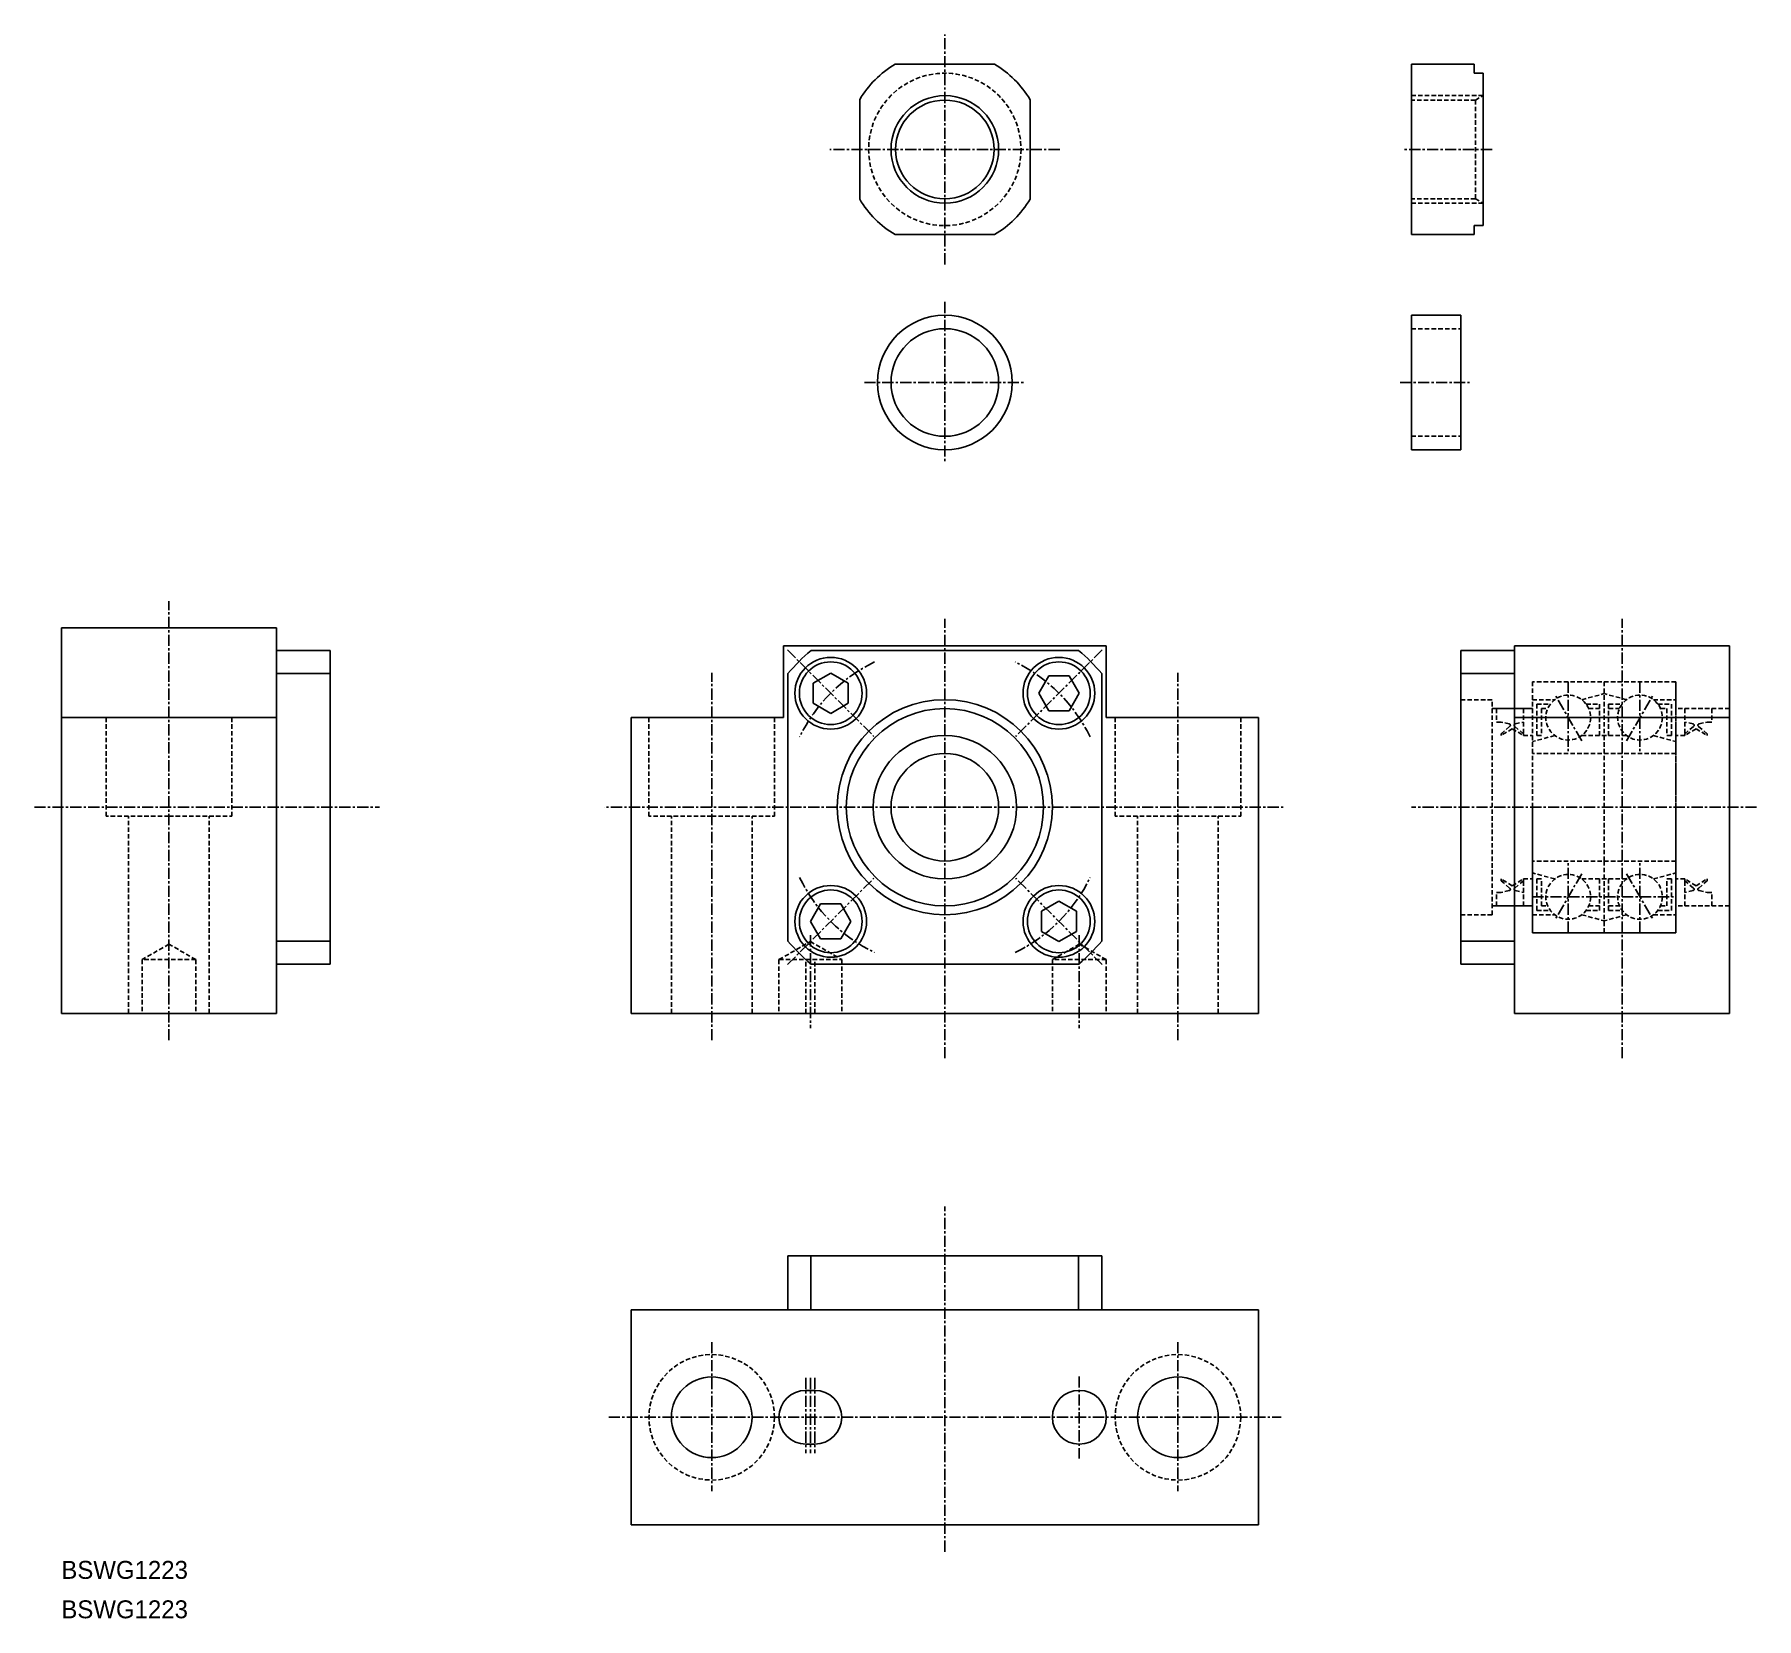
# Model space of a CAD drawing. Extents: x 39 to 232, y 146 to 323.
import ezdxf

# ---------------------------------------------------------------- set-up
doc = ezdxf.new("R2010")
doc.units = 0
doc.linetypes.add('CENTER', pattern=[2, 1.25, -0.25, 0.25, -0.25])
doc.linetypes.add('DASHED', pattern=[0.75, 0.5, -0.25])
doc.layers.get('0').update_dxf_attribs({"linetype": 'CONTINUOUS'})
doc.layers.add('CENTER', color=1, linetype='CENTER')

msp = doc.modelspace()

# ---------------------------------------------------------------- linework, layer by layer
at = {"color": 7, "linetype": 'CONTINUOUS'}
for p, q in [((146.59, 319.52), (135.5, 319.52)), ((193.09, 319.52), (193.09, 300.52)), ((200.09, 319.52), (193.09, 319.52)), ((200.09, 319.52), (200.09, 318.52)), ((201.09, 318.52), (200.09, 318.52)), ((201.09, 318.52), (201.09, 301.52)), ((131.55, 315.56), (131.55, 304.47)), ((150.55, 304.47), (150.55, 315.56)), ((135.5, 300.52), (146.59, 300.52)), ((138.27, 300.52), (138.27, 300.52)), ((141.05, 300.52), (141.05, 300.52)), ((193.09, 300.52), (200.09, 300.52)), ((200.09, 301.52), (201.09, 301.52)), ((200.09, 301.52), (200.09, 300.52)), ((193.09, 291.52), (193.09, 276.52)), ((198.59, 291.52), (193.09, 291.52)), ((198.59, 276.52), (198.59, 291.52)), ((198.59, 276.52), (193.09, 276.52)), ((42.5, 256.64), (42.5, 213.64)), ((66.5, 256.64), (42.5, 256.64)), ((66.5, 255.69), (66.5, 256.64)), ((66.5, 221.59), (66.5, 255.69)), ((72.5, 254.14), (66.5, 254.14)), ((72.5, 219.14), (72.5, 254.14)), ((123.05, 246.64), (123.05, 254.64)), ((141.05, 254.64), (123.05, 254.64)), ((126.12, 254.14), (155.97, 254.14)), ((141.05, 254.64), (159.05, 254.64)), ((159.05, 246.64), (159.05, 254.64)), ((198.59, 219.14), (198.59, 254.14)), ((198.59, 254.14), (204.59, 254.14)), ((204.59, 221.59), (204.59, 254.64)), ((204.59, 254.64), (228.59, 254.64)), ((228.59, 254.64), (228.59, 213.64)), ((72.5, 251.56), (66.5, 251.56)), ((123.55, 221.71), (123.55, 251.56)), ((128.32, 251.61), (126.37, 250.49)), ((126.37, 250.49), (126.37, 248.24)), ((130.27, 250.49), (128.32, 251.61)), ((130.27, 248.24), (130.27, 250.49)), ((152.65, 251.31), (151.52, 249.36)), ((154.9, 251.31), (152.65, 251.31)), ((156.02, 249.36), (154.9, 251.31)), ((158.55, 251.56), (158.55, 221.71)), ((198.59, 251.56), (204.59, 251.56)), ((126.37, 248.24), (128.32, 247.11)), ((128.32, 247.11), (130.27, 248.24)), ((151.52, 249.36), (152.65, 247.41)), ((154.9, 247.41), (156.02, 249.36)), ((66.5, 246.64), (42.5, 246.64)), ((106.05, 246.64), (106.05, 213.64)), ((106.05, 246.64), (123.05, 246.64)), ((152.65, 247.41), (154.9, 247.41)), ((176.05, 246.64), (159.05, 246.64)), ((176.05, 246.64), (176.05, 213.64)), ((204.59, 246.64), (228.59, 246.64)), ((127.19, 225.86), (126.07, 223.91)), ((129.44, 225.86), (127.19, 225.86)), ((130.57, 223.91), (129.44, 225.86)), ((153.77, 226.16), (151.83, 225.03)), ((151.83, 225.03), (151.83, 222.78)), ((155.72, 225.03), (153.77, 226.16)), ((155.72, 222.78), (155.72, 225.03)), ((126.07, 223.91), (127.19, 221.96)), ((129.44, 221.96), (130.57, 223.91)), ((72.5, 221.71), (66.5, 221.71)), ((66.5, 213.64), (66.5, 221.59)), ((127.19, 221.96), (129.44, 221.96)), ((151.83, 222.78), (153.77, 221.66)), ((153.77, 221.66), (155.72, 222.78)), ((198.59, 221.71), (204.59, 221.71)), ((204.59, 213.64), (204.59, 221.59)), ((72.5, 219.14), (66.5, 219.14)), ((126.12, 219.14), (155.97, 219.14)), ((198.59, 219.14), (204.59, 219.14)), ((42.5, 213.64), (66.5, 213.64)), ((106.05, 213.64), (141.05, 213.64)), ((176.05, 213.64), (141.05, 213.64)), ((228.59, 213.64), (204.59, 213.64)), ((158.55, 186.59), (123.55, 186.59)), ((123.55, 186.59), (123.55, 180.59)), ((126.12, 186.59), (126.12, 180.59)), ((155.97, 186.59), (155.97, 180.59)), ((158.55, 186.59), (158.55, 180.59)), ((106.05, 180.59), (176.05, 180.59)), ((106.05, 180.59), (106.05, 156.59)), ((176.05, 180.59), (176.05, 156.59)), ((125.55, 171.59), (126.55, 171.59)), ((125.55, 165.59), (126.55, 165.59)), ((176.05, 156.59), (106.05, 156.59))]:
    msp.add_line(p, q, dxfattribs=at)
at = {"color": 3, "linetype": 'DASHED'}
for p, q in [((201.09, 316.02), (193.09, 316.02)), ((200.23, 315.52), (193.09, 315.52)), ((200.23, 315.52), (201.09, 316.02)), ((200.23, 315.52), (200.23, 304.52)), ((200.23, 304.52), (193.09, 304.52)), ((201.09, 304.02), (193.09, 304.02)), ((200.23, 304.52), (201.09, 304.02)), ((193.09, 290.02), (198.59, 290.02)), ((193.09, 278.02), (198.59, 278.02)), ((222.59, 250.64), (206.59, 250.64)), ((206.59, 236.64), (206.59, 250.64)), ((206.59, 250.64), (206.59, 222.64)), ((214.59, 250.64), (214.59, 230.64)), ((222.59, 236.64), (222.59, 250.64)), ((222.59, 250.44), (222.59, 222.64)), ((198.59, 248.64), (202.09, 248.64)), ((202.09, 224.64), (202.09, 248.64)), ((206.59, 248.64), (209.09, 248.64)), ((207.09, 248.14), (207.09, 244.64)), ((207.09, 248.14), (208.59, 248.14)), ((212.09, 248.64), (214.59, 249.31)), ((212.59, 248.14), (214.09, 248.14)), ((214.09, 248.14), (214.09, 244.64)), ((217.09, 248.64), (214.59, 249.31)), ((215.09, 248.14), (215.09, 244.64)), ((215.09, 248.14), (216.59, 248.14)), ((220.09, 248.64), (222.59, 248.64)), ((220.59, 248.14), (222.09, 248.14)), ((222.09, 248.14), (222.09, 244.64)), ((47.5, 235.64), (47.5, 246.64)), ((61.5, 235.64), (61.5, 246.64)), ((108.05, 235.64), (108.05, 246.64)), ((122.05, 235.64), (122.05, 246.64)), ((160.05, 235.64), (160.05, 246.64)), ((174.05, 235.64), (174.05, 246.64)), ((206.59, 247.64), (202.09, 247.64)), ((202.09, 247.64), (202.09, 244.14)), ((202.09, 247.64), (206.59, 247.64)), ((202.59, 247.64), (202.59, 246.14)), ((203.09, 246.14), (202.59, 246.14)), ((204.01, 245.93), (203.09, 246.14)), ((204.67, 245.93), (205.59, 246.14)), ((205.59, 247.64), (205.59, 244.64)), ((207.59, 247.64), (207.59, 244.64)), ((207.59, 247.64), (208.3, 247.64)), ((212.88, 247.64), (214.09, 247.64)), ((215.09, 247.64), (216.3, 247.64)), ((220.88, 247.64), (221.59, 247.64)), ((221.59, 247.64), (221.59, 244.64)), ((228.59, 247.64), (222.59, 247.64)), ((223.59, 247.64), (223.59, 244.64)), ((224.51, 245.93), (223.59, 246.14)), ((225.17, 245.93), (226.09, 246.14)), ((226.09, 246.14), (226.59, 246.14)), ((226.59, 247.64), (226.59, 246.14)), ((203.09, 244.84), (204.08, 245.67)), ((204.34, 245.39), (203.09, 244.64)), ((203.09, 244.84), (203.09, 244.64)), ((204.34, 245.39), (205.59, 244.64)), ((205.59, 244.84), (204.6, 245.67)), ((205.59, 244.84), (205.59, 244.64)), ((205.59, 244.64), (206.59, 244.64)), ((209.09, 244.64), (206.59, 243.97)), ((207.09, 244.64), (207.59, 244.64)), ((212.09, 244.64), (217.09, 244.64)), ((220.09, 244.64), (222.59, 243.97)), ((221.59, 244.64), (222.09, 244.64)), ((223.59, 244.64), (222.59, 244.64)), ((223.59, 244.84), (224.58, 245.67)), ((224.84, 245.39), (223.59, 244.64)), ((223.59, 244.84), (223.59, 244.64)), ((224.84, 245.39), (226.09, 244.64)), ((226.09, 244.84), (225.1, 245.67)), ((226.09, 244.84), (226.09, 244.64)), ((222.59, 242.64), (206.59, 242.64)), ((206.59, 236.64), (206.59, 222.64)), ((222.59, 236.64), (222.59, 222.64)), ((54.5, 235.64), (47.5, 235.64)), ((50, 213.64), (50, 235.64)), ((54.5, 235.64), (61.5, 235.64)), ((59, 213.64), (59, 235.64)), ((115.05, 235.64), (108.05, 235.64)), ((110.55, 213.64), (110.55, 235.64)), ((115.05, 235.64), (122.05, 235.64)), ((119.55, 213.64), (119.55, 235.64)), ((167.05, 235.64), (160.05, 235.64)), ((162.55, 213.64), (162.55, 235.64)), ((167.05, 235.64), (174.05, 235.64)), ((171.55, 213.64), (171.55, 235.64)), ((222.59, 230.64), (206.59, 230.64)), ((214.59, 222.64), (214.59, 230.64)), ((204.34, 227.89), (203.09, 228.64)), ((203.09, 228.44), (203.09, 228.64)), ((204.34, 227.89), (205.59, 228.64)), ((205.59, 228.64), (206.59, 228.64)), ((205.59, 225.64), (205.59, 228.64)), ((205.59, 228.44), (205.59, 228.64)), ((209.09, 228.64), (206.59, 229.31)), ((207.09, 225.14), (207.09, 228.64)), ((207.09, 228.64), (207.59, 228.64)), ((207.59, 225.64), (207.59, 228.64)), ((212.09, 228.64), (217.09, 228.64)), ((214.09, 225.14), (214.09, 228.64)), ((215.09, 225.14), (215.09, 228.64)), ((220.09, 228.64), (222.59, 229.31)), ((221.59, 225.64), (221.59, 228.64)), ((221.59, 228.64), (222.09, 228.64)), ((222.09, 225.14), (222.09, 228.64)), ((223.59, 228.64), (222.59, 228.64)), ((223.59, 225.64), (223.59, 228.64)), ((223.59, 228.44), (223.59, 228.64)), ((224.84, 227.89), (223.59, 228.64)), ((224.84, 227.89), (226.09, 228.64)), ((226.09, 228.44), (226.09, 228.64)), ((202.59, 225.64), (202.59, 227.14)), ((203.09, 227.14), (202.59, 227.14)), ((203.09, 228.44), (204.08, 227.6)), ((204.01, 227.34), (203.09, 227.14)), ((205.59, 228.44), (204.6, 227.6)), ((204.67, 227.34), (205.59, 227.14)), ((223.59, 228.44), (224.58, 227.6)), ((224.51, 227.34), (223.59, 227.14)), ((226.09, 228.44), (225.1, 227.6)), ((225.17, 227.34), (226.09, 227.14)), ((226.09, 227.14), (226.59, 227.14)), ((226.59, 225.64), (226.59, 227.14)), ((206.59, 225.64), (202.09, 225.64)), ((202.09, 225.64), (206.59, 225.64)), ((207.09, 225.14), (208.59, 225.14)), ((207.59, 225.64), (208.3, 225.64)), ((212.59, 225.14), (214.09, 225.14)), ((212.88, 225.64), (214.09, 225.64)), ((215.09, 225.64), (216.3, 225.64)), ((215.09, 225.14), (216.59, 225.14)), ((220.59, 225.14), (222.09, 225.14)), ((220.88, 225.64), (221.59, 225.64)), ((228.59, 225.64), (222.59, 225.64)), ((198.59, 224.64), (202.09, 224.64)), ((206.59, 224.64), (209.09, 224.64)), ((212.09, 224.64), (214.59, 223.97)), ((217.09, 224.64), (214.59, 223.97)), ((220.09, 224.64), (222.59, 224.64)), ((54.5, 221.37), (51.5, 219.64)), ((57.5, 219.64), (54.5, 221.37)), ((122.55, 219.64), (126.05, 221.66)), ((126.05, 221.66), (129.55, 219.64)), ((156.05, 221.37), (153.05, 219.64)), ((159.05, 219.64), (156.05, 221.37)), ((222.59, 222.64), (206.59, 222.64)), ((206.59, 222.64), (222.59, 222.64)), ((57.5, 219.64), (51.5, 219.64)), ((51.5, 219.64), (51.5, 213.64)), ((57.5, 219.64), (57.5, 213.64)), ((122.55, 219.64), (129.55, 219.64)), ((122.55, 219.64), (122.55, 213.64)), ((125.55, 213.64), (125.55, 219.64)), ((126.55, 213.64), (126.55, 219.64)), ((129.55, 219.64), (129.55, 213.64)), ((159.05, 219.64), (153.05, 219.64)), ((153.05, 219.64), (153.05, 213.64)), ((159.05, 219.64), (159.05, 213.64))]:
    msp.add_line(p, q, dxfattribs=at)
for centre, radius in [((141.05, 310.02), 8.5), ((210.59, 246.64), 2.5), ((218.59, 246.64), 2.5), ((210.59, 226.64), 2.5), ((218.59, 226.64), 2.5), ((115.05, 168.59), 7), ((167.05, 168.59), 7)]:
    msp.add_circle(centre, radius, dxfattribs=at)
at = {"color": 3, "linetype": 'CONTINUOUS'}
msp.add_circle((141.05, 310.02), 6, dxfattribs=at)
at = {"color": 7, "linetype": 'CONTINUOUS'}
for centre, radius in [((141.05, 310.02), 5.5), ((141.05, 284.02), 7.5), ((141.05, 284.02), 6), ((128.32, 249.36), 4), ((128.32, 249.36), 3.5), ((153.77, 249.36), 4), ((153.77, 249.36), 3.5), ((141.05, 236.64), 12), ((141.05, 236.64), 11), ((141.05, 236.64), 8), ((141.05, 236.64), 6), ((128.32, 223.91), 4), ((128.32, 223.91), 3.5), ((153.77, 223.91), 4), ((153.77, 223.91), 3.5), ((115.05, 168.59), 4.5), ((167.05, 168.59), 4.5), ((156.05, 168.59), 3)]:
    msp.add_circle(centre, radius, dxfattribs=at)
for centre, radius, start, end in [((141.05, 310.02), 11, 120.2726, 149.7274), ((141.05, 310.02), 11, 30.2726, 59.7274), ((141.05, 310.02), 11, 210.2726, 239.7274), ((141.05, 310.02), 11, 300.2726, 329.7274), ((141.05, 236.64), 23, 130.4591, 139.5409), ((141.05, 236.64), 23, 40.4591, 49.5409), ((141.05, 236.64), 23, 220.4591, 229.5409), ((141.05, 236.64), 23, 310.4591, 319.5409), ((125.55, 168.59), 3, 90.0001, 270.0001), ((126.55, 168.59), 3, 270.0001, 90.0001)]:
    msp.add_arc(centre, radius, start, end, dxfattribs=at)
at = {"color": 3, "linetype": 'DASHED'}
for centre, radius, start, end in [((222.39, 250.44), 0.2, 0, 90), ((203.98, 245.79), 0.15, 310.2311, 96.4664), ((204.7, 245.79), 0.15, 83.5336, 229.7689), ((224.48, 245.79), 0.15, 310.2311, 96.4664), ((225.2, 245.79), 0.15, 83.5336, 229.7689), ((203.98, 227.49), 0.15, 263.5336, 49.7689), ((204.7, 227.49), 0.15, 130.2311, 276.4664), ((224.48, 227.49), 0.15, 263.5336, 49.7689), ((225.2, 227.49), 0.15, 130.2311, 276.4664)]:
    msp.add_arc(centre, radius, start, end, dxfattribs=at)
at = {"layer": 'CENTER', "color": 1, "linetype": 'CENTER'}
for p, q in [((141.05, 297.19), (141.05, 322.85)), ((153.87, 310.02), (128.22, 310.02)), ((202.09, 310.02), (192.09, 310.02)), ((141.05, 293), (141.05, 275.04)), ((132.07, 284.02), (150.02, 284.02)), ((191.84, 284.02), (199.84, 284.02)), ((54.5, 210.64), (54.5, 259.64)), ((141.05, 208.64), (141.05, 257.64)), ((216.59, 208.64), (216.59, 257.64)), ((123.49, 254.19), (133.14, 244.54)), ((158.6, 254.19), (148.95, 244.54)), ((115.05, 210.64), (115.05, 251.64)), ((167.05, 210.64), (167.05, 251.64)), ((210.59, 250.64), (210.59, 242.64)), ((218.59, 250.64), (218.59, 242.64)), ((212.09, 244.04), (209.09, 249.23)), ((217.09, 244.04), (220.09, 249.23)), ((217.09, 244.04), (220.09, 249.23)), ((206.59, 246.64), (222.59, 246.64)), ((39.5, 236.64), (78, 236.64)), ((141.05, 236.64), (103.05, 236.64)), ((141.05, 236.64), (179.05, 236.64)), ((231.59, 236.64), (193.09, 236.64)), ((210.59, 222.64), (210.59, 230.64)), ((218.59, 222.64), (218.59, 230.64)), ((123.49, 219.08), (133.14, 228.73)), ((158.6, 219.08), (148.95, 228.73)), ((212.09, 229.23), (209.09, 224.04)), ((217.09, 229.23), (220.09, 224.04)), ((217.09, 229.23), (220.09, 224.04)), ((206.59, 226.64), (222.59, 226.64)), ((126.05, 222.36), (126.05, 211.98)), ((156.05, 222.36), (156.05, 211.98)), ((141.05, 153.59), (141.05, 192.09)), ((115.05, 176.98), (115.05, 160.36)), ((167.05, 176.98), (167.05, 160.36)), ((125.55, 172.99), (125.55, 164.58)), ((126.05, 172.99), (126.05, 164.58)), ((126.55, 172.99), (126.55, 164.58)), ((156.05, 173.15), (156.05, 164.01)), ((103.56, 168.59), (178.57, 168.59))]:
    msp.add_line(p, q, dxfattribs=at)
for start, end in [(115.8119, 154.1881), (25.8119, 64.1881), (205.8119, 244.1881), (295.8119, 334.1881)]:
    msp.add_arc((141.05, 236.64), 18, start, end, dxfattribs=at)

# ---------------------------------------------------------------- texts
at = {"color": 7, "linetype": 'CONTINUOUS'}
for p in [(42.5, 150.57), (42.5, 146.17)]:
    msp.add_text('BSWG1223', height=2, dxfattribs=at).set_placement(p)

doc.saveas('drawing.dxf')
